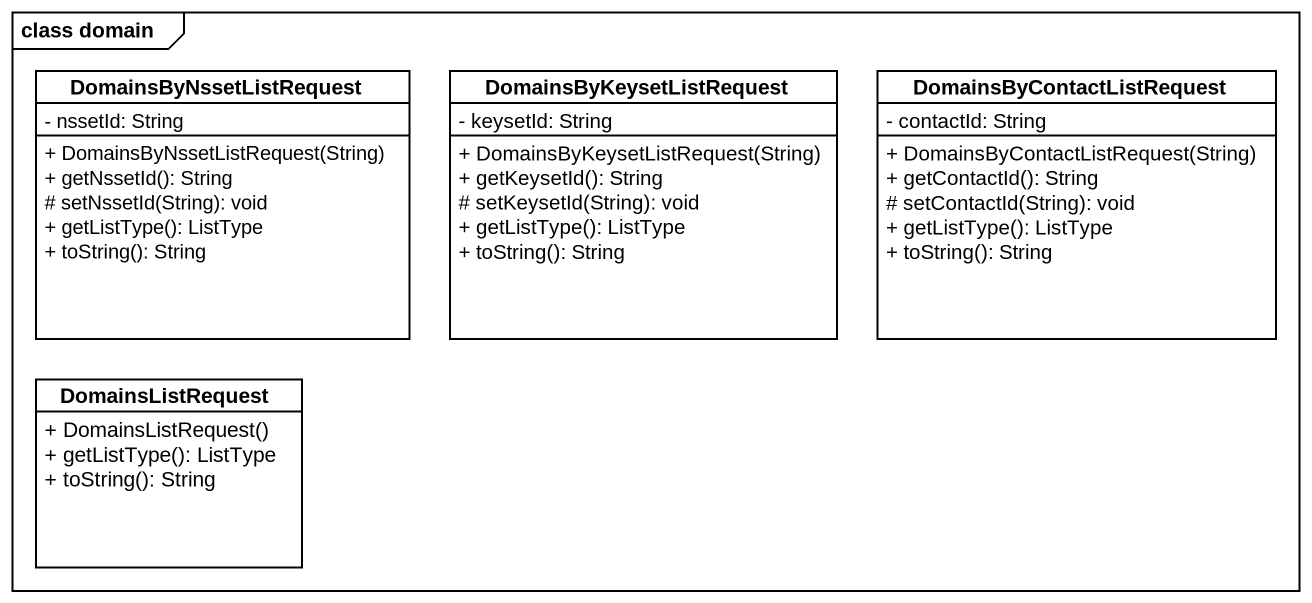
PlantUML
@startuml
mainframe class domain
hide circle
hide empty members
skinparam classAttributeIconSize 0
class DomainsByNssetListRequest {
  - nssetId: String
  + DomainsByNssetListRequest(String)
  + getNssetId(): String
  # setNssetId(String): void
  + getListType(): ListType
  + toString(): String
}
class DomainsByKeysetListRequest {
  - keysetId: String
  + DomainsByKeysetListRequest(String)
  + getKeysetId(): String
  # setKeysetId(String): void
  + getListType(): ListType
  + toString(): String
}
class DomainsByContactListRequest {
  - contactId: String
  + DomainsByContactListRequest(String)
  + getContactId(): String
  # setContactId(String): void
  + getListType(): ListType
  + toString(): String
}
class DomainsListRequest {
  + DomainsListRequest()
  + getListType(): ListType
  + toString(): String
}
@enduml
